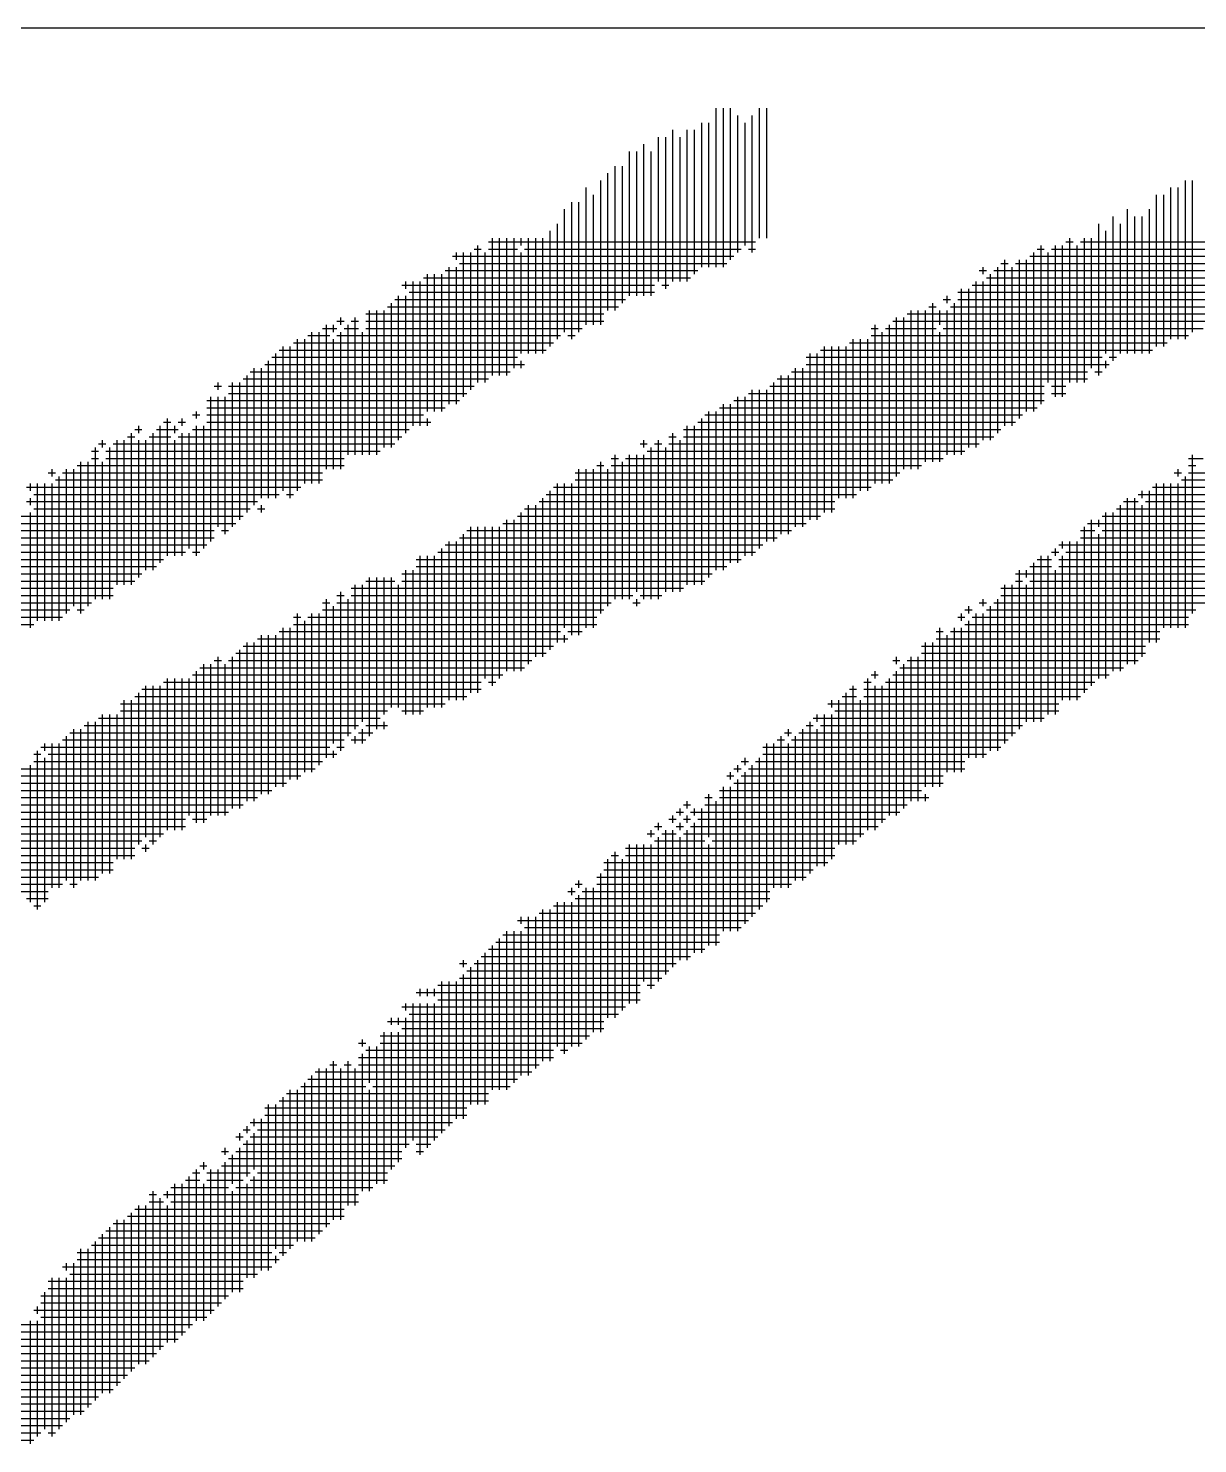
# Model space of a CAD drawing. Header units: feet. Extents: x 0 to 169200, y 0 to 119800.
# Drawn here: x 115939 to 116190.9, y 7094.7 to 7399.6 of the extents above; entities that cross this region are included whole.
import ezdxf
from ezdxf.enums import TextEntityAlignment as Align

# ---------------------------------------------------------------- set-up
doc = ezdxf.new("R2010")
doc.units = ezdxf.units.FT
doc.header["$LTSCALE"] = 1100
doc.header["$MEASUREMENT"] = 0
for name, color, linetype in [('CX-BORD-LIN1', 4, 'CONTINUOUS'), ('CX-BORD-LIN2', 3, 'CONTINUOUS'), ('CX-BORD-TEX2', 7, 'CONTINUOUS'), ('CX-BORD-TEX3', 6, 'CONTINUOUS'), ('CX-MISC', 2, 'CONTINUOUS')]:
    doc.layers.add(name, color=color, linetype=linetype)
doc.styles.add('TB_TEXT', font='')
doc.styles.add('TB_WBTXT', font='')
doc.styles.add('TB_WMTXT', font='')
doc.styles.get('TB_TEXT').set_extended_font_data('DotumChe')
doc.styles.get('TB_WBTXT').set_extended_font_data('Dotum')
doc.styles.get('TB_WMTXT').set_extended_font_data('DotumChe')

# ---------------------------------------------------------------- blocks, each defined once
blk = doc.blocks.new('CXBLKA1-KHCA')
at = {"layer": 'CX-BORD-LIN2'}
blk.add_lwpolyline([(558, 12), (270, 12)], dxfattribs=at)
at = {"layer": 'CX-BORD-LIN1', "style": 'TB_TEXT'}
for tag, p in [('TR_RCON5', (342.3033, 33)), ('TR_RCON4', (342.3033, 27)), ('TR_RCON3', (342.3033, 21)), ('TR_RCON2', (342.3033, 15)), ('TR_RCON1', (342.3033, 9))]:
    blk.add_attdef(tag, text='', height=3.5, dxfattribs=at).set_placement(p, align=Align.MIDDLE_LEFT)
for tag, height, p in [('TR_DGN5', 3.5, (451.1185, 33)), ('TR_CHK5', 3.5, (491.1185, 33)), ('TR_RDAT5', 3.5, (317.5, 33)), ('TR_APP5', 3.5, (531.1185, 33)), ('TR_RNUM5', 3, (285.1051, 32.6366)), ('TR_DGN4', 3.5, (451.1185, 27)), ('TR_CHK4', 3.5, (491.1185, 27)), ('TR_RDAT4', 3.5, (317.5, 27)), ('TR_APP4', 3.5, (531.1185, 27)), ('TR_RNUM4', 3, (285.1051, 26.6366)), ('TR_DGN3', 3.5, (451.1185, 21)), ('TR_CHK3', 3.5, (491.1185, 21)), ('TR_RDAT3', 3.5, (317.5, 21)), ('TR_APP3', 3.5, (531.1185, 21)), ('TR_RNUM3', 3, (285.1051, 20.6366)), ('TR_DGN2', 3.5, (451.1185, 15)), ('TR_CHK2', 3.5, (491.1185, 15)), ('TR_RDAT2', 3.5, (317.5, 15)), ('TR_APP2', 3.5, (531.1185, 15)), ('TR_RNUM2', 3, (285.1051, 14.6366)), ('TR_DGN1', 3.5, (451.1185, 9)), ('TR_CHK1', 3.5, (491.1185, 9)), ('TR_RDAT1', 3.5, (317.5, 9)), ('TR_APP1', 3.5, (531.1185, 9)), ('TR_RNUM1', 3, (285.1051, 8.6366))]:
    blk.add_attdef(tag, text='', height=height, dxfattribs=at).set_placement(p, align=Align.MIDDLE_CENTER)
at = {"layer": 'CX-BORD-LIN2', "style": 'TB_TEXT'}
blk.add_attdef('TD_VERSION', text='', height=3, rotation=90, dxfattribs=at).set_placement((800.5, 48.0149), align=Align.MIDDLE_CENTER)
at = {"layer": 'CX-BORD-TEX2', "style": 'TB_WMTXT'}
for tag, height, p in [('TB_CNAME', 5, (15.3448, 531.8324)), ('TB_CSCOP', 4, (16.6346, 523.8324))]:
    blk.add_attdef(tag, text='', height=height, dxfattribs=at).set_placement(p, align=Align.BOTTOM_LEFT)
at = {"layer": 'CX-BORD-TEX2', "style": 'TB_WBTXT'}
for tag, height, p in [('TB_MTITIL', 10, (398, 533.3264)), ('TB_STITL', 7, (398, 518.3264))]:
    blk.add_attdef(tag, text='', height=height, dxfattribs=at).set_placement(p, align=Align.MIDDLE_CENTER)
at = {"layer": 'CX-BORD-TEX3', "style": 'TB_TEXT'}
for tag, height, p in [('TD_LNDST', 4.5, (215, 31.5)), ('TD_DSECT', 4.5, (605.5, 31.5)), ('TD_DDIST', 4.5, (654.5, 31.5)), ('TD_DNAME_TOP', 4.5, (755, 27.957)), ('TD_CSECT', 4.5, (605.5, 22.5)), ('TD_CDIST', 4.5, (654.5, 22.5)), ('TD_DNAME_MAIN', 4.5, (755, 21.4731)), ('TD_DNAME_BOT', 3, (755, 15.2489)), ('TD_HSCAL', 4.5, (620.8841, 13.7484)), ('TD_VSCAL', 4.5, (656.8615, 13.7484)), ('TD_CCOMP', 4.5, (215, 13.5927)), ('TD_CSTEP', 4.5, (250.744, 5.125)), ('TD_FIELD', 4.5, (180, 5.125)), ('TD_DWGNO', 4.5, (755, 5.0017)), ('TD_DWGCODE', 4.5, (637, 4.7908))]:
    blk.add_attdef(tag, text='', height=height, dxfattribs=at).set_placement(p, align=Align.MIDDLE_CENTER)
for tag, height, width, p in [('TD_DCOMP', 4.5, 0.95, (215, 22.5875)), ('TD_CNAME', 5, 0.78, (65, 7.5956))]:
    blk.add_attdef(tag, text='', height=height, dxfattribs=dict(at, width=width)).set_placement(p, align=Align.MIDDLE_CENTER)
blk = doc.blocks.new('CXGLOGO-싸인2')
at = {"layer": 'CX-MISC'}
for p, q in [((9665.565, -1025.233), (9665.565, -1026.943)), ((9665.643, -1025.233), (9665.643, -1026.943)), ((9665.72, -1025.233), (9665.72, -1026.865)), ((9665.798, -1025.31), (9665.798, -1026.788)), ((9665.954, -1025.31), (9665.954, -1026.788)), ((9666.031, -1025.233), (9666.031, -1026.632)), ((9666.109, -1025.233), (9666.109, -1026.632)), ((9665.098, -1025.466), (9665.098, -1027.099)), ((9665.254, -1025.466), (9665.254, -1027.099)), ((9665.332, -1025.466), (9665.332, -1027.021)), ((9665.409, -1025.388), (9665.409, -1026.943)), ((9665.487, -1025.388), (9665.487, -1026.943)), ((9665.876, -1025.388), (9665.876, -1026.71)), ((9664.787, -1025.621), (9664.787, -1027.254)), ((9664.943, -1025.544), (9664.943, -1027.099)), ((9665.021, -1025.544), (9665.021, -1027.177)), ((9665.176, -1025.544), (9665.176, -1027.099)), ((9664.632, -1025.699), (9664.632, -1027.254)), ((9664.71, -1025.699), (9664.71, -1027.254)), ((9664.865, -1025.699), (9664.865, -1027.254)), ((9664.399, -1025.932), (9664.399, -1027.41)), ((9664.476, -1025.855), (9664.476, -1027.41)), ((9664.554, -1025.855), (9664.554, -1027.332)), ((9664.165, -1026.088), (9664.165, -1027.565)), ((9664.321, -1026.01), (9664.321, -1027.565)), ((9670.464, -1026.088), (9670.464, -1027.721)), ((9670.542, -1026.088), (9670.542, -1027.721)), ((9670.619, -1026.01), (9670.619, -1027.721)), ((9670.697, -1026.01), (9670.697, -1027.643)), ((9664.01, -1026.243), (9664.01, -1027.721)), ((9664.087, -1026.243), (9664.087, -1027.643)), ((9664.243, -1026.166), (9664.243, -1027.565)), ((9670.308, -1026.166), (9670.308, -1027.799)), ((9670.386, -1026.166), (9670.386, -1027.799)), ((9663.932, -1026.321), (9663.932, -1027.643)), ((9669.842, -1026.399), (9669.842, -1027.954)), ((9669.997, -1026.321), (9669.997, -1027.876)), ((9670.075, -1026.399), (9670.075, -1027.876)), ((9670.153, -1026.399), (9670.153, -1027.876)), ((9670.231, -1026.321), (9670.231, -1027.876)), ((9663.776, -1026.554), (9663.776, -1027.799)), ((9663.854, -1026.477), (9663.854, -1027.721)), ((9669.686, -1026.477), (9669.686, -1028.11)), ((9669.764, -1026.554), (9669.764, -1027.876)), ((9669.919, -1026.477), (9669.919, -1027.876)), ((9662.999, -1026.71), (9662.999, -1028.187)), ((9663.115, -1026.671), (9665.993, -1026.671)), ((9663.154, -1026.632), (9663.154, -1028.11)), ((9663.232, -1026.632), (9663.232, -1028.11)), ((9663.31, -1026.632), (9663.31, -1028.11)), ((9663.388, -1026.632), (9663.388, -1028.032)), ((9663.465, -1026.632), (9663.465, -1026.71)), ((9663.543, -1026.632), (9663.543, -1027.876)), ((9663.621, -1026.632), (9663.621, -1027.876)), ((9663.699, -1026.632), (9663.699, -1027.876)), ((9669.064, -1026.71), (9669.064, -1028.421)), ((9669.22, -1026.71), (9669.22, -1028.343)), ((9669.297, -1026.71), (9669.297, -1028.343)), ((9669.336, -1026.671), (9669.414, -1026.671)), ((9669.375, -1026.632), (9669.375, -1028.187)), ((9669.453, -1026.71), (9669.453, -1028.187)), ((9669.492, -1026.671), (9672.68, -1026.671)), ((9669.531, -1026.632), (9669.531, -1028.187)), ((9669.608, -1026.632), (9669.608, -1028.032)), ((9662.727, -1026.827), (9665.759, -1026.827)), ((9662.766, -1026.788), (9662.766, -1026.865)), ((9662.843, -1026.788), (9662.843, -1028.343)), ((9662.921, -1026.788), (9662.921, -1028.265)), ((9662.96, -1026.749), (9663.038, -1026.749)), ((9663.077, -1026.788), (9663.077, -1028.187)), ((9663.115, -1026.749), (9663.427, -1026.749)), ((9663.465, -1026.788), (9663.465, -1027.876)), ((9663.504, -1026.749), (9665.837, -1026.749)), ((9665.915, -1026.749), (9665.993, -1026.749)), ((9668.675, -1026.865), (9668.675, -1028.654)), ((9668.831, -1026.865), (9668.831, -1028.576)), ((9668.909, -1026.865), (9668.909, -1028.498)), ((9668.947, -1026.827), (9672.369, -1026.827)), ((9668.986, -1026.788), (9668.986, -1028.498)), ((9669.025, -1026.749), (9669.103, -1026.749)), ((9669.142, -1026.788), (9669.142, -1028.187)), ((9669.181, -1026.749), (9672.447, -1026.749)), ((9662.455, -1027.021), (9662.455, -1028.498)), ((9662.532, -1027.021), (9662.532, -1028.498)), ((9662.61, -1027.021), (9662.61, -1028.498)), ((9662.649, -1026.982), (9665.371, -1026.982)), ((9662.688, -1026.943), (9662.688, -1028.421)), ((9662.766, -1026.943), (9662.766, -1028.421)), ((9662.804, -1026.904), (9665.682, -1026.904)), ((9668.403, -1026.982), (9668.481, -1026.982)), ((9668.442, -1026.943), (9668.442, -1027.021)), ((9668.52, -1027.021), (9668.52, -1028.809)), ((9668.559, -1026.982), (9672.058, -1026.982)), ((9668.598, -1026.943), (9668.598, -1028.732)), ((9668.636, -1026.904), (9668.714, -1026.904)), ((9668.753, -1026.943), (9668.753, -1028.654)), ((9668.792, -1026.904), (9672.213, -1026.904)), ((9662.182, -1027.138), (9664.904, -1027.138)), ((9662.221, -1027.099), (9662.221, -1027.177)), ((9662.299, -1027.099), (9662.299, -1028.654)), ((9662.377, -1027.099), (9662.377, -1028.654)), ((9662.416, -1027.06), (9665.293, -1027.06)), ((9664.982, -1027.138), (9665.059, -1027.138)), ((9668.325, -1027.138), (9671.747, -1027.138)), ((9668.364, -1027.099), (9668.364, -1028.887)), ((9668.442, -1027.099), (9668.442, -1028.809)), ((9668.481, -1027.06), (9671.98, -1027.06)), ((9662.105, -1027.293), (9664.593, -1027.293)), ((9662.143, -1027.254), (9662.143, -1028.809)), ((9662.221, -1027.254), (9662.221, -1028.732)), ((9662.26, -1027.215), (9664.904, -1027.215)), ((9668.014, -1027.293), (9668.092, -1027.293)), ((9668.053, -1027.254), (9668.053, -1027.332)), ((9668.17, -1027.215), (9671.591, -1027.215)), ((9668.17, -1027.293), (9671.358, -1027.293)), ((9668.209, -1027.177), (9668.209, -1028.965)), ((9668.287, -1027.177), (9668.287, -1028.887)), ((9661.794, -1027.449), (9664.36, -1027.449)), ((9661.832, -1027.41), (9661.832, -1028.965)), ((9661.91, -1027.41), (9661.91, -1028.965)), ((9661.988, -1027.41), (9661.988, -1028.887)), ((9662.027, -1027.371), (9664.515, -1027.371)), ((9662.066, -1027.332), (9662.066, -1028.887)), ((9667.626, -1027.449), (9671.125, -1027.449)), ((9667.664, -1027.41), (9667.664, -1029.121)), ((9667.742, -1027.41), (9667.742, -1029.121)), ((9667.82, -1027.41), (9667.82, -1029.043)), ((9667.859, -1027.371), (9667.937, -1027.371)), ((9667.898, -1027.332), (9667.898, -1029.043)), ((9667.975, -1027.41), (9667.975, -1027.565)), ((9668.053, -1027.41), (9668.053, -1028.965)), ((9668.092, -1027.371), (9671.28, -1027.371)), ((9668.131, -1027.332), (9668.131, -1028.965)), ((9661.327, -1027.604), (9661.483, -1027.604)), ((9661.366, -1027.565), (9661.366, -1029.121)), ((9661.444, -1027.565), (9661.444, -1027.643)), ((9661.483, -1027.526), (9661.56, -1027.526)), ((9661.521, -1027.488), (9661.521, -1027.565)), ((9661.56, -1027.604), (9661.716, -1027.604)), ((9661.599, -1027.565), (9661.599, -1028.965)), ((9661.638, -1027.526), (9661.716, -1027.526)), ((9661.677, -1027.488), (9661.677, -1028.965)), ((9661.794, -1027.526), (9664.36, -1027.526)), ((9661.794, -1027.604), (9664.126, -1027.604)), ((9667.237, -1027.604), (9667.315, -1027.604)), ((9667.276, -1027.565), (9667.276, -1029.276)), ((9667.392, -1027.604), (9667.937, -1027.604)), ((9667.431, -1027.565), (9667.431, -1029.276)), ((9667.47, -1027.526), (9670.969, -1027.526)), ((9667.509, -1027.488), (9667.509, -1029.198)), ((9667.587, -1027.488), (9667.587, -1029.121)), ((9668.014, -1027.604), (9670.814, -1027.604)), ((9661.016, -1027.76), (9663.815, -1027.76)), ((9661.055, -1027.721), (9661.055, -1029.354)), ((9661.133, -1027.721), (9661.133, -1029.276)), ((9661.171, -1027.682), (9661.405, -1027.682)), ((9661.21, -1027.643), (9661.21, -1029.276)), ((9661.288, -1027.643), (9661.288, -1029.276)), ((9661.444, -1027.721), (9661.444, -1029.121)), ((9661.483, -1027.682), (9663.893, -1027.682)), ((9661.521, -1027.643), (9661.521, -1029.121)), ((9661.755, -1027.643), (9661.755, -1028.965)), ((9663.971, -1027.682), (9664.049, -1027.682)), ((9667.003, -1027.76), (9670.425, -1027.76)), ((9667.042, -1027.721), (9667.042, -1029.432)), ((9667.12, -1027.721), (9667.12, -1029.354)), ((9667.198, -1027.721), (9667.198, -1029.354)), ((9667.237, -1027.682), (9670.658, -1027.682)), ((9667.353, -1027.643), (9667.353, -1029.276)), ((9667.975, -1027.643), (9667.975, -1029.043)), ((9660.783, -1027.915), (9663.427, -1027.915)), ((9660.822, -1027.876), (9660.822, -1029.432)), ((9660.86, -1027.837), (9663.738, -1027.837)), ((9660.899, -1027.799), (9660.899, -1029.354)), ((9660.977, -1027.799), (9660.977, -1029.432)), ((9666.537, -1027.915), (9669.725, -1027.915)), ((9666.576, -1027.876), (9666.576, -1029.665)), ((9666.654, -1027.876), (9666.654, -1029.665)), ((9666.692, -1027.837), (9670.269, -1027.837)), ((9666.731, -1027.799), (9666.731, -1029.587)), ((9666.809, -1027.799), (9666.809, -1029.587)), ((9666.887, -1027.799), (9666.887, -1029.432)), ((9666.965, -1027.799), (9666.965, -1029.432)), ((9669.803, -1027.915), (9669.881, -1027.915)), ((9660.549, -1028.071), (9663.349, -1028.071)), ((9660.588, -1028.032), (9660.588, -1029.509)), ((9660.666, -1028.032), (9660.666, -1029.432)), ((9660.705, -1027.993), (9663.504, -1027.993)), ((9660.744, -1027.954), (9660.744, -1029.432)), ((9663.465, -1027.954), (9663.465, -1028.032)), ((9666.381, -1028.071), (9669.57, -1028.071)), ((9666.42, -1028.032), (9666.42, -1029.743)), ((9666.498, -1028.032), (9666.498, -1029.743)), ((9666.537, -1027.993), (9669.803, -1027.993)), ((9669.647, -1028.071), (9669.725, -1028.071)), ((9669.764, -1027.954), (9669.764, -1028.032)), ((9660.161, -1028.226), (9660.238, -1028.226)), ((9660.199, -1028.187), (9660.199, -1028.265)), ((9660.316, -1028.226), (9662.96, -1028.226)), ((9660.355, -1028.187), (9660.355, -1029.743)), ((9660.433, -1028.187), (9660.433, -1029.665)), ((9660.472, -1028.149), (9663.115, -1028.149)), ((9660.511, -1028.11), (9660.511, -1029.587)), ((9666.148, -1028.226), (9669.103, -1028.226)), ((9666.187, -1028.187), (9666.187, -1029.898)), ((9666.226, -1028.149), (9669.57, -1028.149)), ((9666.265, -1028.11), (9666.265, -1029.82)), ((9666.343, -1028.11), (9666.343, -1029.82)), ((9669.181, -1028.226), (9669.336, -1028.226)), ((9660.083, -1028.382), (9662.804, -1028.382)), ((9660.122, -1028.343), (9660.122, -1029.898)), ((9660.199, -1028.343), (9660.199, -1029.743)), ((9660.277, -1028.343), (9660.277, -1029.82)), ((9660.316, -1028.304), (9662.882, -1028.304)), ((9665.759, -1028.382), (9669.103, -1028.382)), ((9665.798, -1028.343), (9665.798, -1030.131)), ((9665.876, -1028.343), (9665.876, -1030.054)), ((9665.915, -1028.304), (9669.103, -1028.304)), ((9665.954, -1028.265), (9665.954, -1030.054)), ((9666.031, -1028.265), (9666.031, -1029.976)), ((9666.109, -1028.265), (9666.109, -1029.898)), ((9669.181, -1028.304), (9669.336, -1028.304)), ((9659.927, -1028.537), (9660.005, -1028.537)), ((9659.966, -1028.498), (9659.966, -1028.576)), ((9660.083, -1028.46), (9662.649, -1028.46)), ((9660.083, -1028.537), (9662.416, -1028.537)), ((9665.448, -1028.537), (9668.87, -1028.537)), ((9665.487, -1028.498), (9665.487, -1030.287)), ((9665.565, -1028.498), (9665.565, -1030.209)), ((9665.604, -1028.46), (9669.025, -1028.46)), ((9665.643, -1028.421), (9665.643, -1030.209)), ((9665.72, -1028.421), (9665.72, -1030.131)), ((9659.305, -1028.693), (9659.383, -1028.693)), ((9659.344, -1028.654), (9659.344, -1028.732)), ((9659.539, -1028.693), (9659.772, -1028.693)), ((9659.577, -1028.654), (9659.577, -1030.131)), ((9659.616, -1028.615), (9659.694, -1028.615)), ((9659.655, -1028.576), (9659.655, -1030.054)), ((9659.733, -1028.654), (9659.733, -1028.732)), ((9659.772, -1028.615), (9659.85, -1028.615)), ((9659.811, -1028.576), (9659.811, -1028.654)), ((9659.927, -1028.693), (9662.26, -1028.693)), ((9659.966, -1028.654), (9659.966, -1030.054)), ((9660.044, -1028.654), (9660.044, -1029.976)), ((9660.083, -1028.615), (9662.493, -1028.615)), ((9662.455, -1028.576), (9662.455, -1028.654)), ((9665.215, -1028.693), (9668.636, -1028.693)), ((9665.254, -1028.654), (9665.254, -1030.365)), ((9665.332, -1028.654), (9665.332, -1030.365)), ((9665.371, -1028.615), (9668.792, -1028.615)), ((9665.409, -1028.576), (9665.409, -1030.365)), ((9658.916, -1028.848), (9658.994, -1028.848)), ((9658.955, -1028.809), (9658.955, -1028.887)), ((9659.072, -1028.848), (9662.105, -1028.848)), ((9659.111, -1028.809), (9659.111, -1030.365)), ((9659.189, -1028.809), (9659.189, -1030.365)), ((9659.227, -1028.771), (9659.305, -1028.771)), ((9659.266, -1028.732), (9659.266, -1030.365)), ((9659.344, -1028.809), (9659.344, -1030.287)), ((9659.422, -1028.809), (9659.422, -1030.209)), ((9659.461, -1028.771), (9659.694, -1028.771)), ((9659.5, -1028.732), (9659.5, -1030.209)), ((9659.733, -1028.809), (9659.733, -1030.054)), ((9659.772, -1028.771), (9662.182, -1028.771)), ((9659.811, -1028.732), (9659.811, -1030.054)), ((9659.888, -1028.732), (9659.888, -1029.976)), ((9664.748, -1028.848), (9664.826, -1028.848)), ((9664.787, -1028.809), (9664.787, -1028.887)), ((9664.904, -1028.848), (9664.982, -1028.848)), ((9664.943, -1028.809), (9664.943, -1030.52)), ((9665.059, -1028.771), (9665.137, -1028.771)), ((9665.059, -1028.848), (9668.403, -1028.848)), ((9665.098, -1028.732), (9665.098, -1030.442)), ((9665.176, -1028.809), (9665.176, -1030.442)), ((9665.215, -1028.771), (9668.559, -1028.771)), ((9658.839, -1028.926), (9658.916, -1028.926)), ((9658.878, -1028.887), (9658.878, -1030.52)), ((9658.994, -1028.926), (9661.949, -1028.926)), ((9659.033, -1028.887), (9659.033, -1030.52)), ((9664.476, -1028.965), (9664.476, -1030.52)), ((9664.632, -1028.965), (9664.632, -1030.52)), ((9664.71, -1028.965), (9664.71, -1030.442)), ((9664.787, -1028.965), (9664.787, -1030.52)), ((9664.826, -1028.926), (9668.248, -1028.926)), ((9664.865, -1028.887), (9664.865, -1030.52)), ((9665.021, -1028.887), (9665.021, -1030.442)), ((9670.697, -1028.965), (9670.697, -1030.676)), ((9658.411, -1029.121), (9658.411, -1029.198)), ((9658.567, -1029.121), (9658.567, -1030.676)), ((9658.644, -1029.121), (9658.644, -1030.598)), ((9658.683, -1029.082), (9661.56, -1029.082)), ((9658.722, -1029.043), (9658.722, -1030.676)), ((9658.8, -1029.043), (9658.8, -1030.598)), ((9658.839, -1029.004), (9658.916, -1029.004)), ((9658.955, -1029.043), (9658.955, -1030.52)), ((9658.994, -1029.004), (9661.56, -1029.004)), ((9664.087, -1029.121), (9664.087, -1030.909)), ((9664.165, -1029.121), (9664.165, -1030.831)), ((9664.243, -1029.121), (9664.243, -1030.831)), ((9664.282, -1029.082), (9664.36, -1029.082)), ((9664.321, -1029.043), (9664.321, -1030.676)), ((9664.399, -1029.121), (9664.399, -1030.598)), ((9664.437, -1029.004), (9664.515, -1029.004)), ((9664.437, -1029.082), (9667.781, -1029.082)), ((9664.554, -1029.043), (9664.554, -1030.52)), ((9664.593, -1029.004), (9668.014, -1029.004)), ((9670.542, -1029.121), (9670.542, -1029.198)), ((9670.658, -1029.004), (9670.814, -1029.004)), ((9670.658, -1029.082), (9670.736, -1029.082)), ((9658.178, -1029.276), (9658.178, -1029.354)), ((9658.255, -1029.276), (9658.255, -1030.753)), ((9658.333, -1029.276), (9658.333, -1030.753)), ((9658.372, -1029.159), (9658.45, -1029.159)), ((9658.411, -1029.276), (9658.411, -1030.753)), ((9658.45, -1029.237), (9661.327, -1029.237)), ((9658.489, -1029.198), (9658.489, -1030.753)), ((9658.528, -1029.159), (9661.327, -1029.159)), ((9663.854, -1029.276), (9663.854, -1030.987)), ((9663.932, -1029.276), (9663.932, -1030.831)), ((9664.01, -1029.276), (9664.01, -1030.909)), ((9664.049, -1029.159), (9667.548, -1029.159)), ((9664.049, -1029.237), (9667.47, -1029.237)), ((9670.308, -1029.276), (9670.308, -1030.987)), ((9670.386, -1029.276), (9670.386, -1030.831)), ((9670.464, -1029.276), (9670.464, -1030.831)), ((9670.503, -1029.159), (9670.58, -1029.159)), ((9670.542, -1029.276), (9670.542, -1030.831)), ((9670.58, -1029.237), (9673.224, -1029.237)), ((9670.619, -1029.198), (9670.619, -1030.831)), ((9670.658, -1029.159), (9673.38, -1029.159)), ((9658.139, -1029.315), (9661.094, -1029.315)), ((9658.178, -1029.432), (9658.178, -1029.509)), ((9658.217, -1029.393), (9660.86, -1029.393)), ((9660.938, -1029.393), (9661.016, -1029.393)), ((9663.699, -1029.432), (9663.699, -1031.142)), ((9663.738, -1029.393), (9667.081, -1029.393)), ((9663.776, -1029.354), (9663.776, -1031.065)), ((9663.815, -1029.315), (9667.237, -1029.315)), ((9669.997, -1029.432), (9669.997, -1031.22)), ((9670.075, -1029.432), (9670.075, -1031.22)), ((9670.114, -1029.393), (9672.68, -1029.393)), ((9670.153, -1029.354), (9670.153, -1029.432)), ((9670.231, -1029.354), (9670.231, -1030.987)), ((9670.269, -1029.315), (9673.069, -1029.315)), ((9658.139, -1029.47), (9660.627, -1029.47)), ((9658.178, -1029.587), (9658.178, -1030.831)), ((9658.217, -1029.548), (9660.549, -1029.548)), ((9660.627, -1029.548), (9660.705, -1029.548)), ((9660.666, -1029.509), (9660.666, -1029.587)), ((9663.465, -1029.587), (9663.465, -1031.298)), ((9663.504, -1029.548), (9666.848, -1029.548)), ((9663.543, -1029.509), (9663.543, -1031.22)), ((9663.621, -1029.509), (9663.621, -1031.142)), ((9663.66, -1029.47), (9666.848, -1029.47)), ((9669.764, -1029.587), (9669.764, -1031.376)), ((9669.842, -1029.587), (9669.842, -1031.298)), ((9669.881, -1029.548), (9672.524, -1029.548)), ((9669.919, -1029.509), (9669.919, -1031.298)), ((9669.958, -1029.47), (9670.114, -1029.47)), ((9670.153, -1029.509), (9670.153, -1031.142)), ((9670.192, -1029.47), (9672.602, -1029.47)), ((9657.595, -1029.626), (9660.472, -1029.626)), ((9657.595, -1029.704), (9660.394, -1029.704)), ((9662.921, -1029.743), (9662.921, -1031.531)), ((9662.999, -1029.743), (9662.999, -1031.531)), ((9663.077, -1029.743), (9663.077, -1031.376)), ((9663.154, -1029.743), (9663.154, -1031.453)), ((9663.232, -1029.743), (9663.232, -1031.376)), ((9663.271, -1029.704), (9666.537, -1029.704)), ((9663.31, -1029.665), (9663.31, -1031.298)), ((9663.388, -1029.665), (9663.388, -1031.298)), ((9663.427, -1029.626), (9666.692, -1029.626)), ((9669.531, -1029.743), (9669.531, -1031.531)), ((9669.57, -1029.704), (9672.291, -1029.704)), ((9669.608, -1029.665), (9669.608, -1031.453)), ((9669.686, -1029.665), (9669.686, -1029.743)), ((9669.725, -1029.626), (9672.447, -1029.626)), ((9657.361, -1029.859), (9660.161, -1029.859)), ((9657.517, -1029.781), (9660.161, -1029.781)), ((9660.238, -1029.781), (9660.316, -1029.781)), ((9662.688, -1029.898), (9662.688, -1031.609)), ((9662.766, -1029.898), (9662.766, -1031.609)), ((9662.804, -1029.859), (9666.226, -1029.859)), ((9662.843, -1029.82), (9662.843, -1031.609)), ((9662.882, -1029.781), (9666.381, -1029.781)), ((9669.297, -1029.898), (9669.297, -1029.976)), ((9669.375, -1029.898), (9669.375, -1031.609)), ((9669.453, -1029.898), (9669.453, -1031.609)), ((9669.492, -1029.781), (9669.647, -1029.781)), ((9669.492, -1029.859), (9671.98, -1029.859)), ((9669.686, -1029.82), (9669.686, -1031.376)), ((9669.725, -1029.781), (9672.136, -1029.781)), ((9657.05, -1030.015), (9659.85, -1030.015)), ((9657.128, -1029.937), (9660.083, -1029.937)), ((9659.927, -1030.015), (9660.005, -1030.015)), ((9662.377, -1030.054), (9662.377, -1031.764)), ((9662.455, -1030.054), (9662.455, -1031.687)), ((9662.532, -1030.054), (9662.532, -1031.687)), ((9662.571, -1030.015), (9665.993, -1030.015)), ((9662.61, -1029.976), (9662.61, -1031.687)), ((9662.649, -1029.937), (9666.07, -1029.937)), ((9669.064, -1030.054), (9669.064, -1031.842)), ((9669.142, -1030.054), (9669.142, -1031.764)), ((9669.181, -1030.015), (9669.259, -1030.015)), ((9669.22, -1029.976), (9669.22, -1030.054)), ((9669.259, -1029.937), (9671.825, -1029.937)), ((9669.297, -1030.054), (9669.297, -1031.609)), ((9669.336, -1030.015), (9671.747, -1030.015)), ((9656.739, -1030.17), (9659.539, -1030.17)), ((9656.817, -1030.093), (9659.616, -1030.093)), ((9662.221, -1030.209), (9662.221, -1031.764)), ((9662.299, -1030.209), (9662.299, -1031.764)), ((9662.338, -1030.093), (9665.837, -1030.093)), ((9662.338, -1030.17), (9665.682, -1030.17)), ((9668.831, -1030.209), (9668.831, -1031.92)), ((9668.909, -1030.209), (9668.909, -1030.287)), ((9668.947, -1030.17), (9669.181, -1030.17)), ((9668.986, -1030.131), (9668.986, -1031.842)), ((9669.025, -1030.093), (9669.181, -1030.093)), ((9669.22, -1030.209), (9669.22, -1031.764)), ((9669.259, -1030.093), (9671.591, -1030.093)), ((9669.259, -1030.17), (9671.514, -1030.17)), ((9656.35, -1030.248), (9659.383, -1030.248)), ((9656.35, -1030.326), (9659.305, -1030.326)), ((9661.677, -1030.365), (9661.677, -1031.92)), ((9661.755, -1030.365), (9661.755, -1031.842)), ((9661.794, -1030.326), (9662.105, -1030.326)), ((9661.832, -1030.287), (9661.832, -1031.998)), ((9661.91, -1030.287), (9661.91, -1031.92)), ((9661.988, -1030.287), (9661.988, -1031.764)), ((9662.066, -1030.287), (9662.066, -1031.687)), ((9662.143, -1030.365), (9662.143, -1031.687)), ((9662.182, -1030.248), (9665.526, -1030.248)), ((9662.182, -1030.326), (9665.448, -1030.326)), ((9668.675, -1030.365), (9668.675, -1032.075)), ((9668.753, -1030.365), (9668.753, -1031.998)), ((9668.792, -1030.248), (9671.358, -1030.248)), ((9668.792, -1030.326), (9668.87, -1030.326)), ((9668.909, -1030.365), (9668.909, -1031.842)), ((9668.947, -1030.326), (9671.358, -1030.326)), ((9656.273, -1030.404), (9659.072, -1030.404)), ((9656.273, -1030.481), (9659.072, -1030.481)), ((9661.366, -1030.52), (9661.366, -1032.231)), ((9661.483, -1030.481), (9661.56, -1030.481)), ((9661.521, -1030.442), (9661.521, -1032.153)), ((9661.599, -1030.52), (9661.599, -1031.998)), ((9661.638, -1030.404), (9665.215, -1030.404)), ((9661.638, -1030.481), (9664.671, -1030.481)), ((9664.71, -1030.52), (9664.71, -1030.598)), ((9664.748, -1030.481), (9664.982, -1030.481)), ((9668.442, -1030.52), (9668.442, -1030.598)), ((9668.598, -1030.52), (9668.598, -1032.153)), ((9668.636, -1030.404), (9671.203, -1030.404)), ((9668.636, -1030.481), (9671.125, -1030.481)), ((9656.039, -1030.637), (9658.605, -1030.637)), ((9656.117, -1030.559), (9658.839, -1030.559)), ((9658.683, -1030.637), (9658.761, -1030.637)), ((9661.055, -1030.676), (9661.055, -1032.464)), ((9661.21, -1030.676), (9661.21, -1032.386)), ((9661.288, -1030.676), (9661.288, -1032.309)), ((9661.327, -1030.559), (9661.405, -1030.559)), ((9661.327, -1030.637), (9664.36, -1030.637)), ((9661.444, -1030.598), (9661.444, -1032.075)), ((9661.483, -1030.559), (9664.437, -1030.559)), ((9664.671, -1030.559), (9664.748, -1030.559)), ((9668.209, -1030.676), (9668.209, -1030.753)), ((9668.248, -1030.637), (9668.325, -1030.637)), ((9668.287, -1030.598), (9668.287, -1030.676)), ((9668.364, -1030.676), (9668.364, -1032.231)), ((9668.403, -1030.559), (9668.481, -1030.559)), ((9668.442, -1030.676), (9668.442, -1032.231)), ((9668.481, -1030.637), (9670.736, -1030.637)), ((9668.52, -1030.598), (9668.52, -1032.153)), ((9668.559, -1030.559), (9670.891, -1030.559)), ((9655.417, -1030.792), (9658.217, -1030.792)), ((9655.495, -1030.715), (9658.528, -1030.715)), ((9660.899, -1030.831), (9660.899, -1032.542)), ((9660.977, -1030.831), (9660.977, -1032.464)), ((9661.016, -1030.715), (9661.094, -1030.715)), ((9661.016, -1030.792), (9664.282, -1030.792)), ((9661.133, -1030.753), (9661.133, -1032.386)), ((9661.171, -1030.715), (9664.282, -1030.715)), ((9667.975, -1030.831), (9667.975, -1032.542)), ((9668.131, -1030.831), (9668.131, -1032.386)), ((9668.17, -1030.715), (9668.248, -1030.715)), ((9668.209, -1030.831), (9668.209, -1032.386)), ((9668.248, -1030.792), (9670.658, -1030.792)), ((9668.287, -1030.753), (9668.287, -1032.231)), ((9668.325, -1030.715), (9670.658, -1030.715)), ((9660.627, -1030.948), (9663.971, -1030.948)), ((9660.666, -1030.909), (9660.666, -1032.62)), ((9660.744, -1030.909), (9660.744, -1032.62)), ((9660.822, -1030.909), (9660.822, -1032.542)), ((9660.86, -1030.87), (9663.893, -1030.87)), ((9663.932, -1030.909), (9663.932, -1030.987)), ((9663.971, -1030.87), (9664.126, -1030.87)), ((9667.937, -1030.87), (9668.014, -1030.87)), ((9667.937, -1030.948), (9670.347, -1030.948)), ((9668.053, -1030.909), (9668.053, -1032.386)), ((9668.092, -1030.87), (9670.347, -1030.87)), ((9660.394, -1031.103), (9663.738, -1031.103)), ((9660.433, -1031.065), (9660.433, -1032.775)), ((9660.472, -1031.026), (9663.815, -1031.026)), ((9660.511, -1030.987), (9660.511, -1032.697)), ((9660.588, -1030.987), (9660.588, -1032.697)), ((9667.781, -1031.026), (9670.192, -1031.026)), ((9667.781, -1031.103), (9670.192, -1031.103)), ((9667.82, -1030.987), (9667.82, -1032.542)), ((9667.898, -1030.987), (9667.898, -1032.542)), ((9660.005, -1031.259), (9663.504, -1031.259)), ((9660.044, -1031.22), (9660.044, -1032.931)), ((9660.122, -1031.22), (9660.122, -1032.853)), ((9660.161, -1031.181), (9660.238, -1031.181)), ((9660.199, -1031.142), (9660.199, -1032.853)), ((9660.277, -1031.22), (9660.277, -1032.853)), ((9660.316, -1031.181), (9663.582, -1031.181)), ((9660.355, -1031.142), (9660.355, -1032.775)), ((9667.47, -1031.181), (9667.548, -1031.181)), ((9667.509, -1031.142), (9667.509, -1031.22)), ((9667.548, -1031.259), (9669.958, -1031.259)), ((9667.587, -1031.22), (9667.587, -1032.775)), ((9667.626, -1031.181), (9670.114, -1031.181)), ((9667.664, -1031.142), (9667.664, -1032.697)), ((9667.742, -1031.142), (9667.742, -1032.697)), ((9659.616, -1031.414), (9663.038, -1031.414)), ((9659.655, -1031.376), (9659.655, -1033.009)), ((9659.733, -1031.376), (9659.733, -1033.009)), ((9659.811, -1031.376), (9659.811, -1033.009)), ((9659.888, -1031.376), (9659.888, -1032.853)), ((9659.927, -1031.337), (9663.271, -1031.337)), ((9659.966, -1031.298), (9659.966, -1032.931)), ((9663.115, -1031.414), (9663.193, -1031.414)), ((9667.159, -1031.414), (9667.237, -1031.414)), ((9667.198, -1031.376), (9667.198, -1033.009)), ((9667.237, -1031.337), (9667.315, -1031.337)), ((9667.276, -1031.298), (9667.276, -1031.376)), ((9667.392, -1031.414), (9669.647, -1031.414)), ((9667.431, -1031.376), (9667.431, -1032.853)), ((9667.47, -1031.337), (9669.803, -1031.337)), ((9667.509, -1031.298), (9667.509, -1032.853)), ((9659.305, -1031.57), (9662.882, -1031.57)), ((9659.344, -1031.531), (9659.344, -1033.164)), ((9659.383, -1031.492), (9663.038, -1031.492)), ((9659.422, -1031.453), (9659.422, -1033.086)), ((9659.5, -1031.453), (9659.5, -1033.164)), ((9659.577, -1031.453), (9659.577, -1033.086)), ((9666.926, -1031.57), (9667.081, -1031.57)), ((9666.965, -1031.531), (9666.965, -1033.164)), ((9667.003, -1031.492), (9667.081, -1031.492)), ((9667.042, -1031.453), (9667.042, -1033.164)), ((9667.159, -1031.492), (9669.57, -1031.492)), ((9667.159, -1031.57), (9669.492, -1031.57)), ((9667.276, -1031.453), (9667.276, -1033.009)), ((9667.353, -1031.453), (9667.353, -1032.931)), ((9659.15, -1031.648), (9662.649, -1031.648)), ((9659.15, -1031.725), (9662.027, -1031.725)), ((9659.189, -1031.609), (9659.189, -1033.32)), ((9659.266, -1031.609), (9659.266, -1033.32)), ((9662.182, -1031.725), (9662.416, -1031.725)), ((9666.77, -1031.648), (9669.259, -1031.648)), ((9666.809, -1031.609), (9666.809, -1031.687)), ((9666.848, -1031.725), (9669.259, -1031.725)), ((9666.887, -1031.609), (9666.887, -1033.164)), ((9667.12, -1031.609), (9667.12, -1033.086)), ((9658.761, -1031.881), (9661.716, -1031.881)), ((9658.8, -1031.842), (9658.8, -1033.553)), ((9658.878, -1031.842), (9658.878, -1033.553)), ((9658.916, -1031.803), (9661.949, -1031.803)), ((9658.955, -1031.764), (9658.955, -1033.475)), ((9659.033, -1031.764), (9659.033, -1033.475)), ((9659.111, -1031.764), (9659.111, -1033.32)), ((9661.794, -1031.881), (9662.027, -1031.881)), ((9661.988, -1031.842), (9661.988, -1031.92)), ((9666.537, -1031.881), (9666.615, -1031.881)), ((9666.576, -1031.842), (9666.576, -1033.475)), ((9666.615, -1031.803), (9669.103, -1031.803)), ((9666.654, -1031.764), (9666.654, -1031.842)), ((9666.692, -1031.881), (9668.87, -1031.881)), ((9666.731, -1031.764), (9666.731, -1033.397)), ((9666.809, -1031.764), (9666.809, -1033.32)), ((9658.528, -1032.037), (9661.56, -1032.037)), ((9658.567, -1031.998), (9658.567, -1033.553)), ((9658.605, -1031.959), (9661.638, -1031.959)), ((9658.644, -1031.92), (9658.644, -1033.631)), ((9658.722, -1031.92), (9658.722, -1033.553)), ((9661.638, -1032.037), (9661.794, -1032.037)), ((9661.677, -1031.998), (9661.677, -1032.075)), ((9661.716, -1031.959), (9661.871, -1031.959)), ((9661.755, -1031.92), (9661.755, -1032.075)), ((9666.226, -1032.037), (9666.304, -1032.037)), ((9666.265, -1031.998), (9666.265, -1033.631)), ((9666.304, -1031.959), (9666.381, -1031.959)), ((9666.343, -1031.92), (9666.343, -1031.998)), ((9666.381, -1032.037), (9668.714, -1032.037)), ((9666.42, -1031.998), (9666.42, -1033.553)), ((9666.459, -1031.959), (9668.792, -1031.959)), ((9666.498, -1031.92), (9666.498, -1033.553)), ((9666.654, -1031.92), (9666.654, -1033.397)), ((9658.217, -1032.192), (9658.294, -1032.192)), ((9658.255, -1032.153), (9658.255, -1033.864)), ((9658.294, -1032.114), (9661.405, -1032.114)), ((9658.333, -1032.075), (9658.333, -1032.153)), ((9658.372, -1032.192), (9661.483, -1032.192)), ((9658.411, -1032.075), (9658.411, -1033.631)), ((9658.489, -1032.075), (9658.489, -1033.631)), ((9661.444, -1032.153), (9661.444, -1032.231)), ((9661.483, -1032.114), (9661.56, -1032.114)), ((9666.07, -1032.114), (9668.636, -1032.114)), ((9666.07, -1032.192), (9668.481, -1032.192)), ((9666.109, -1032.075), (9666.109, -1033.786)), ((9666.187, -1032.075), (9666.187, -1033.631)), ((9666.343, -1032.075), (9666.343, -1033.631)), ((9657.983, -1032.348), (9661.249, -1032.348)), ((9658.178, -1032.309), (9658.178, -1033.786)), ((9658.217, -1032.27), (9661.327, -1032.27)), ((9658.333, -1032.231), (9658.333, -1033.786)), ((9665.759, -1032.348), (9665.837, -1032.348)), ((9665.798, -1032.309), (9665.798, -1032.386)), ((9665.837, -1032.27), (9665.915, -1032.27)), ((9665.876, -1032.231), (9665.876, -1032.309)), ((9665.915, -1032.348), (9668.248, -1032.348)), ((9665.954, -1032.309), (9665.954, -1033.942)), ((9665.993, -1032.27), (9668.248, -1032.27)), ((9666.031, -1032.231), (9666.031, -1033.864)), ((9657.672, -1032.503), (9660.938, -1032.503)), ((9657.75, -1032.425), (9661.094, -1032.425)), ((9665.682, -1032.425), (9665.759, -1032.425)), ((9665.72, -1032.386), (9665.72, -1032.464)), ((9665.759, -1032.503), (9668.014, -1032.503)), ((9665.798, -1032.464), (9665.798, -1034.097)), ((9665.837, -1032.425), (9668.014, -1032.425)), ((9665.876, -1032.386), (9665.876, -1034.019)), ((9657.206, -1032.659), (9660.627, -1032.659)), ((9657.595, -1032.581), (9660.783, -1032.581)), ((9665.448, -1032.659), (9665.526, -1032.659)), ((9665.487, -1032.62), (9665.487, -1033.086)), ((9665.604, -1032.581), (9667.781, -1032.581)), ((9665.604, -1032.659), (9667.859, -1032.659)), ((9665.643, -1032.542), (9665.643, -1034.097)), ((9665.72, -1032.542), (9665.72, -1034.097)), ((9667.82, -1032.62), (9667.82, -1032.697)), ((9656.972, -1032.814), (9660.316, -1032.814)), ((9657.05, -1032.736), (9660.472, -1032.736)), ((9665.137, -1032.814), (9665.215, -1032.814)), ((9665.176, -1032.775), (9665.176, -1032.853)), ((9665.215, -1032.736), (9665.293, -1032.736)), ((9665.254, -1032.697), (9665.254, -1032.775)), ((9665.293, -1032.814), (9667.548, -1032.814)), ((9665.332, -1032.775), (9665.332, -1032.853)), ((9665.409, -1032.775), (9665.409, -1034.33)), ((9665.448, -1032.736), (9667.626, -1032.736)), ((9665.565, -1032.697), (9665.565, -1034.253)), ((9656.817, -1032.892), (9659.85, -1032.892)), ((9659.927, -1032.892), (9660.083, -1032.892)), ((9664.943, -1032.931), (9664.943, -1033.009)), ((9665.059, -1032.892), (9665.137, -1032.892)), ((9665.098, -1032.853), (9665.098, -1032.931)), ((9665.176, -1032.931), (9665.176, -1033.009)), ((9665.215, -1032.892), (9665.293, -1032.892)), ((9665.254, -1032.853), (9665.254, -1032.931)), ((9665.332, -1032.931), (9665.332, -1034.33)), ((9665.371, -1032.892), (9667.392, -1032.892)), ((9656.506, -1033.047), (9659.616, -1033.047)), ((9656.661, -1032.97), (9659.85, -1032.97)), ((9664.826, -1033.047), (9664.904, -1033.047)), ((9664.865, -1033.009), (9664.865, -1033.086)), ((9664.904, -1032.97), (9664.982, -1032.97)), ((9664.943, -1033.086), (9664.943, -1034.641)), ((9664.982, -1033.047), (9665.137, -1033.047)), ((9665.021, -1033.009), (9665.021, -1034.564)), ((9665.098, -1033.009), (9665.098, -1034.486)), ((9665.137, -1032.97), (9665.215, -1032.97)), ((9665.176, -1033.086), (9665.176, -1034.408)), ((9665.215, -1033.047), (9667.159, -1033.047)), ((9665.254, -1033.009), (9665.254, -1034.408)), ((9665.293, -1032.97), (9667.315, -1032.97)), ((9656.273, -1033.203), (9659.305, -1033.203)), ((9656.35, -1033.125), (9659.383, -1033.125)), ((9659.383, -1033.203), (9659.461, -1033.203)), ((9659.422, -1033.164), (9659.422, -1033.242)), ((9659.461, -1033.125), (9659.539, -1033.125)), ((9664.476, -1033.242), (9664.476, -1035.03)), ((9664.593, -1033.203), (9666.848, -1033.203)), ((9664.632, -1033.164), (9664.632, -1034.875)), ((9664.71, -1033.164), (9664.71, -1034.875)), ((9664.787, -1033.164), (9664.787, -1034.641)), ((9664.865, -1033.164), (9664.865, -1034.719)), ((9664.904, -1033.125), (9665.448, -1033.125)), ((9665.487, -1033.164), (9665.487, -1034.253)), ((9665.526, -1033.125), (9667.081, -1033.125)), ((9655.806, -1033.358), (9659.072, -1033.358)), ((9655.962, -1033.281), (9659.305, -1033.281)), ((9664.36, -1033.358), (9666.77, -1033.358)), ((9664.399, -1033.32), (9664.399, -1035.03)), ((9664.437, -1033.281), (9664.515, -1033.281)), ((9664.554, -1033.32), (9664.554, -1034.953)), ((9664.593, -1033.281), (9666.848, -1033.281)), ((9655.573, -1033.514), (9658.916, -1033.514)), ((9655.728, -1033.436), (9659.072, -1033.436)), ((9664.087, -1033.553), (9664.087, -1033.631)), ((9664.282, -1033.514), (9666.537, -1033.514)), ((9664.321, -1033.475), (9664.321, -1035.186)), ((9664.36, -1033.436), (9666.615, -1033.436)), ((9655.184, -1033.669), (9658.372, -1033.669)), ((9655.339, -1033.592), (9658.528, -1033.592)), ((9658.605, -1033.592), (9658.683, -1033.592)), ((9663.971, -1033.669), (9664.049, -1033.669)), ((9664.01, -1033.631), (9664.01, -1033.708)), ((9664.049, -1033.592), (9664.126, -1033.592)), ((9664.087, -1033.708), (9664.087, -1035.341)), ((9664.126, -1033.669), (9666.148, -1033.669)), ((9664.165, -1033.631), (9664.165, -1035.264)), ((9664.243, -1033.631), (9664.243, -1035.186)), ((9664.282, -1033.592), (9666.381, -1033.592)), ((9658.139, -1033.747), (9658.372, -1033.747)), ((9658.217, -1033.825), (9658.294, -1033.825)), ((9663.699, -1033.864), (9663.699, -1035.497)), ((9663.776, -1033.864), (9663.776, -1035.497)), ((9663.815, -1033.825), (9666.07, -1033.825)), ((9663.854, -1033.786), (9663.854, -1035.341)), ((9663.932, -1033.786), (9663.932, -1035.419)), ((9664.01, -1033.786), (9664.01, -1035.341)), ((9664.049, -1033.747), (9666.148, -1033.747)), ((9663.427, -1033.981), (9665.915, -1033.981)), ((9663.465, -1033.942), (9663.465, -1034.019)), ((9663.543, -1033.942), (9663.543, -1035.652)), ((9663.621, -1033.942), (9663.621, -1035.575)), ((9663.66, -1033.903), (9665.993, -1033.903)), ((9663.232, -1034.175), (9663.232, -1035.808)), ((9663.271, -1034.136), (9665.604, -1034.136)), ((9663.31, -1034.097), (9663.31, -1035.808)), ((9663.388, -1034.097), (9663.388, -1035.73)), ((9663.465, -1034.097), (9663.465, -1035.652)), ((9663.504, -1034.058), (9665.837, -1034.058)), ((9663.077, -1034.33), (9663.077, -1035.963)), ((9663.115, -1034.292), (9665.448, -1034.292)), ((9663.154, -1034.253), (9663.154, -1035.808)), ((9663.193, -1034.214), (9665.604, -1034.214)), ((9662.804, -1034.447), (9662.882, -1034.447)), ((9662.843, -1034.408), (9662.843, -1034.486)), ((9662.921, -1034.486), (9662.921, -1035.963)), ((9662.96, -1034.447), (9665.137, -1034.447)), ((9662.999, -1034.408), (9662.999, -1035.963)), ((9663.038, -1034.369), (9665.293, -1034.369)), ((9662.61, -1034.641), (9662.61, -1036.274)), ((9662.688, -1034.641), (9662.688, -1036.197)), ((9662.766, -1034.641), (9662.766, -1036.119)), ((9662.804, -1034.603), (9664.982, -1034.603)), ((9662.843, -1034.564), (9662.843, -1036.119)), ((9662.882, -1034.525), (9665.059, -1034.525)), ((9662.338, -1034.758), (9664.748, -1034.758)), ((9662.377, -1034.719), (9662.377, -1034.797)), ((9662.455, -1034.719), (9662.455, -1034.797)), ((9662.532, -1034.719), (9662.532, -1034.797)), ((9662.571, -1034.68), (9664.748, -1034.68)), ((9664.826, -1034.68), (9664.904, -1034.68)), ((9662.182, -1034.914), (9664.593, -1034.914)), ((9662.221, -1034.875), (9662.221, -1034.953)), ((9662.299, -1034.875), (9662.299, -1036.352)), ((9662.377, -1034.875), (9662.377, -1036.508)), ((9662.455, -1034.875), (9662.455, -1036.43)), ((9662.532, -1034.875), (9662.532, -1036.352)), ((9662.571, -1034.836), (9664.748, -1034.836)), ((9662.027, -1035.069), (9664.36, -1035.069)), ((9662.066, -1035.03), (9662.066, -1035.108)), ((9662.143, -1035.03), (9662.143, -1035.108)), ((9662.221, -1035.03), (9662.221, -1036.43)), ((9662.26, -1034.991), (9664.515, -1034.991)), ((9661.949, -1035.225), (9664.204, -1035.225)), ((9661.988, -1035.186), (9661.988, -1036.819)), ((9662.066, -1035.186), (9662.066, -1036.663)), ((9662.143, -1035.186), (9662.143, -1036.585)), ((9662.182, -1035.147), (9664.36, -1035.147)), ((9661.716, -1035.302), (9661.794, -1035.302)), ((9661.755, -1035.264), (9661.755, -1035.341)), ((9661.794, -1035.38), (9663.815, -1035.38)), ((9661.832, -1035.341), (9661.832, -1035.73)), ((9661.91, -1035.341), (9661.91, -1036.819)), ((9661.949, -1035.302), (9664.126, -1035.302)), ((9663.893, -1035.38), (9663.971, -1035.38)), ((9661.405, -1035.536), (9661.483, -1035.536)), ((9661.444, -1035.497), (9661.444, -1037.208)), ((9661.56, -1035.536), (9661.638, -1035.536)), ((9661.599, -1035.497), (9661.599, -1037.052)), ((9661.716, -1035.458), (9663.815, -1035.458)), ((9661.716, -1035.536), (9663.66, -1035.536)), ((9661.755, -1035.419), (9661.755, -1036.897)), ((9661.171, -1035.691), (9663.427, -1035.691)), ((9661.21, -1035.652), (9661.21, -1037.441)), ((9661.249, -1035.613), (9663.582, -1035.613)), ((9661.288, -1035.575), (9661.288, -1037.363)), ((9661.366, -1035.575), (9661.366, -1037.285)), ((9661.521, -1035.575), (9661.521, -1037.208)), ((9661.677, -1035.575), (9661.677, -1037.052)), ((9660.938, -1035.847), (9663.115, -1035.847)), ((9660.977, -1035.808), (9660.977, -1037.519)), ((9661.055, -1035.808), (9661.055, -1037.441)), ((9661.094, -1035.769), (9661.794, -1035.769)), ((9661.133, -1035.73), (9661.133, -1037.441)), ((9661.832, -1035.808), (9661.832, -1036.897)), ((9661.871, -1035.769), (9663.349, -1035.769)), ((9660.705, -1036.002), (9662.882, -1036.002)), ((9660.744, -1035.963), (9660.744, -1037.752)), ((9660.822, -1035.963), (9660.822, -1037.519)), ((9660.86, -1035.925), (9663.115, -1035.925)), ((9660.899, -1035.886), (9660.899, -1037.596)), ((9660.549, -1036.158), (9662.727, -1036.158)), ((9660.588, -1036.119), (9660.588, -1036.197)), ((9660.666, -1036.119), (9660.666, -1037.752)), ((9660.705, -1036.08), (9662.882, -1036.08)), ((9660.394, -1036.313), (9660.472, -1036.313)), ((9660.433, -1036.274), (9660.433, -1036.352)), ((9660.472, -1036.236), (9660.549, -1036.236)), ((9660.511, -1036.197), (9660.511, -1036.274)), ((9660.549, -1036.313), (9662.571, -1036.313)), ((9660.588, -1036.274), (9660.588, -1036.663)), ((9660.627, -1036.236), (9662.649, -1036.236)), ((9660.238, -1036.469), (9660.316, -1036.469)), ((9660.277, -1036.43), (9660.277, -1036.508)), ((9660.394, -1036.469), (9662.182, -1036.469)), ((9660.433, -1036.43), (9660.433, -1037.985)), ((9660.472, -1036.391), (9662.26, -1036.391)), ((9660.511, -1036.352), (9660.511, -1036.741)), ((9662.338, -1036.391), (9662.493, -1036.391)), ((9662.338, -1036.469), (9662.416, -1036.469)), ((9660.005, -1036.624), (9660.083, -1036.624)), ((9660.044, -1036.585), (9660.044, -1036.663)), ((9660.238, -1036.624), (9662.105, -1036.624)), ((9660.277, -1036.585), (9660.277, -1038.063)), ((9660.316, -1036.547), (9662.182, -1036.547)), ((9660.355, -1036.508), (9660.355, -1036.819)), ((9659.888, -1036.741), (9659.888, -1038.374)), ((9659.927, -1036.702), (9660.005, -1036.702)), ((9659.966, -1036.663), (9659.966, -1038.296)), ((9660.083, -1036.702), (9660.549, -1036.702)), ((9660.122, -1036.663), (9660.122, -1038.218)), ((9660.199, -1036.663), (9660.199, -1038.141)), ((9660.588, -1036.741), (9660.588, -1037.83)), ((9660.627, -1036.702), (9662.027, -1036.702)), ((9659.5, -1036.897), (9659.5, -1038.685)), ((9659.655, -1036.897), (9659.655, -1036.974)), ((9659.694, -1036.858), (9660.316, -1036.858)), ((9659.733, -1036.819), (9659.733, -1038.529)), ((9659.811, -1036.819), (9659.811, -1038.452)), ((9659.85, -1036.78), (9660.005, -1036.78)), ((9660.044, -1036.819), (9660.044, -1038.296)), ((9660.083, -1036.78), (9660.472, -1036.78)), ((9660.355, -1036.897), (9660.355, -1037.985)), ((9660.394, -1036.858), (9661.871, -1036.858)), ((9660.511, -1036.819), (9660.511, -1037.83)), ((9660.549, -1036.78), (9662.027, -1036.78)), ((9659.344, -1037.052), (9659.344, -1038.763)), ((9659.422, -1037.052), (9659.422, -1038.763)), ((9659.461, -1036.935), (9659.539, -1036.935)), ((9659.461, -1037.013), (9659.616, -1037.013)), ((9659.577, -1036.974), (9659.577, -1038.607)), ((9659.616, -1036.935), (9661.716, -1036.935)), ((9659.655, -1037.052), (9659.655, -1038.529)), ((9659.694, -1037.013), (9661.716, -1037.013)), ((9659.111, -1037.208), (9659.111, -1038.996)), ((9659.189, -1037.208), (9659.189, -1038.918)), ((9659.227, -1037.169), (9661.56, -1037.169)), ((9659.266, -1037.13), (9659.266, -1038.841)), ((9659.305, -1037.091), (9661.56, -1037.091)), ((9658.955, -1037.363), (9658.955, -1039.074)), ((9658.994, -1037.324), (9661.327, -1037.324)), ((9659.033, -1037.285), (9659.033, -1039.074)), ((9659.072, -1037.246), (9661.405, -1037.246)), ((9658.722, -1037.519), (9658.722, -1039.307)), ((9658.8, -1037.519), (9658.8, -1039.229)), ((9658.839, -1037.48), (9661.016, -1037.48)), ((9658.878, -1037.441), (9658.878, -1039.152)), ((9658.916, -1037.402), (9661.249, -1037.402)), ((9658.567, -1037.674), (9658.567, -1037.752)), ((9658.644, -1037.674), (9658.644, -1039.307)), ((9658.683, -1037.557), (9660.783, -1037.557)), ((9658.683, -1037.635), (9660.86, -1037.635)), ((9660.822, -1037.596), (9660.822, -1037.674)), ((9660.86, -1037.557), (9660.938, -1037.557)), ((9658.411, -1037.83), (9658.411, -1039.54)), ((9658.489, -1037.83), (9658.489, -1039.463)), ((9658.528, -1037.713), (9660.783, -1037.713)), ((9658.567, -1037.83), (9658.567, -1039.385)), ((9658.605, -1037.791), (9660.627, -1037.791)), ((9658.333, -1037.985), (9658.333, -1039.463)), ((9658.372, -1037.869), (9660.472, -1037.869)), ((9658.372, -1037.946), (9660.472, -1037.946)), ((9658.255, -1038.141), (9658.255, -1038.218)), ((9658.294, -1038.024), (9660.316, -1038.024)), ((9658.294, -1038.102), (9660.238, -1038.102)), ((9658.178, -1038.296), (9658.178, -1039.618)), ((9658.217, -1038.18), (9660.161, -1038.18)), ((9658.255, -1038.296), (9658.255, -1039.54)), ((9658.294, -1038.257), (9660.083, -1038.257)), ((9657.75, -1038.413), (9659.85, -1038.413)), ((9658.061, -1038.335), (9659.927, -1038.335)), ((9657.517, -1038.491), (9659.772, -1038.491)), ((9657.517, -1038.568), (9659.616, -1038.568)), ((9657.283, -1038.724), (9659.461, -1038.724)), ((9657.361, -1038.646), (9659.539, -1038.646)), ((9657.206, -1038.802), (9659.305, -1038.802)), ((9657.283, -1038.879), (9659.227, -1038.879)), ((9657.05, -1039.035), (9659.072, -1039.035)), ((9657.206, -1038.957), (9659.15, -1038.957)), ((9656.895, -1039.113), (9658.916, -1039.113)), ((9656.972, -1039.19), (9658.839, -1039.19)), ((9656.817, -1039.268), (9658.761, -1039.268)), ((9657.128, -1039.346), (9658.605, -1039.346)), ((9656.739, -1039.424), (9658.528, -1039.424)), ((9656.895, -1039.501), (9658.294, -1039.501)), ((9658.372, -1039.501), (9658.45, -1039.501)), ((9656.117, -1039.579), (9658.217, -1039.579))]:
    blk.add_line(p, q, dxfattribs=at)

msp = doc.modelspace()

# ---------------------------------------------------------------- block references
at = {"layer": 'CX-MISC'}
for name, p, xscale, yscale, zscale in [('CXBLKA1-KHCA', (5999.6, 4999.6), 200, 200, 200), ('CXGLOGO-싸인2', (-77224.17, 27887.03), 19.99999999534339, 19.99999999534339, 19.99999999534339)]:
    msp.add_blockref(name, p, dxfattribs=dict(at, xscale=xscale, yscale=yscale, zscale=zscale))

doc.saveas('drawing.dxf')
